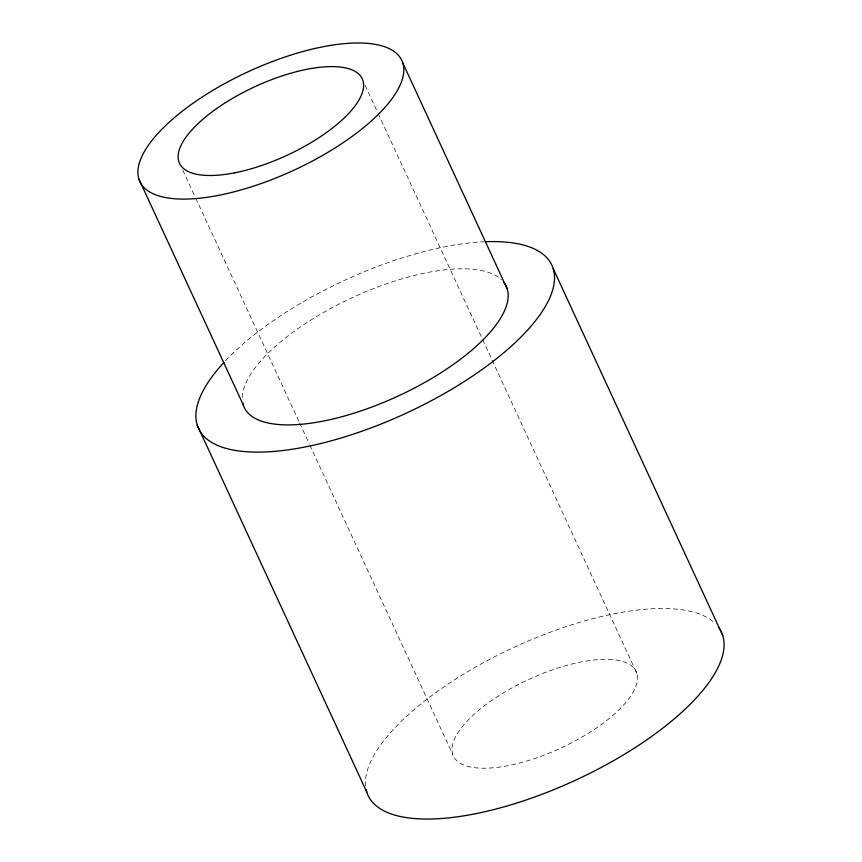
<?xml version="1.0" encoding="UTF-8"?>
<svg xmlns="http://www.w3.org/2000/svg" width="862" height="862" viewBox="0 0 862 862"><rect width="100%" height="100%" fill="white"/><g stroke="black" fill="none" stroke-linecap="round" stroke-linejoin="round"><path stroke-width="0.65" stroke-dasharray="4.31 3.23" d="M365.186 85.435L377.61 112.319M378.17 113.547L482.084 338.41M482.645 339.628L636.802 673.265A100.671 37.874 -24.8 0 1 508.602 765.542A100.671 37.874 -24.8 0 1 488.84 702.487A100.671 37.874 -24.8 0 1 636.802 673.265M182.766 170.094L195.189 196.978M195.76 198.206L299.092 421.852M299.664 423.07L309.264 443.844M309.824 445.072L452.69 754.272M225.553 360.672A194.64 73.227 -24.8 0 1 484.228 241.759M242.254 397.587A144.299 54.284 -24.8 0 1 354.551 296.593A144.299 54.284 -24.8 0 1 501.425 279.73M365.563 786.047A194.64 73.227 -24.8 0 1 512.556 647.987A194.64 73.227 -24.8 0 1 715.007 623.248"/><path stroke-width="1.29" d="M553.178 268.545L722.722 635.477M402.823 62.991A144.299 54.284 -24.8 0 1 219.056 195.254A144.299 54.284 -24.8 0 1 190.739 104.873A144.299 54.284 -24.8 0 1 402.823 62.991L507.158 288.792M138.922 179.091L243.256 404.892M197.226 425.138L366.77 792.059M485.468 241.716A194.64 73.227 -24.8 0 1 520.098 337.882A194.64 73.227 -24.8 0 1 274.224 451.397A194.64 73.227 -24.8 0 1 223.851 362.493M503.893 282.477A144.299 54.284 -24.8 0 1 397.296 396.445A144.299 54.284 -24.8 0 1 242.675 402.565M718.326 626.954A194.64 73.227 -24.8 0 1 575.504 780.218A194.64 73.227 -24.8 0 1 366.145 789.721M234.723 172.82A100.671 37.874 -24.8 0 0 362.924 80.543A100.671 37.874 -24.8 0 0 214.972 109.765A100.671 37.874 -24.8 0 0 234.723 172.82"/></g></svg>
